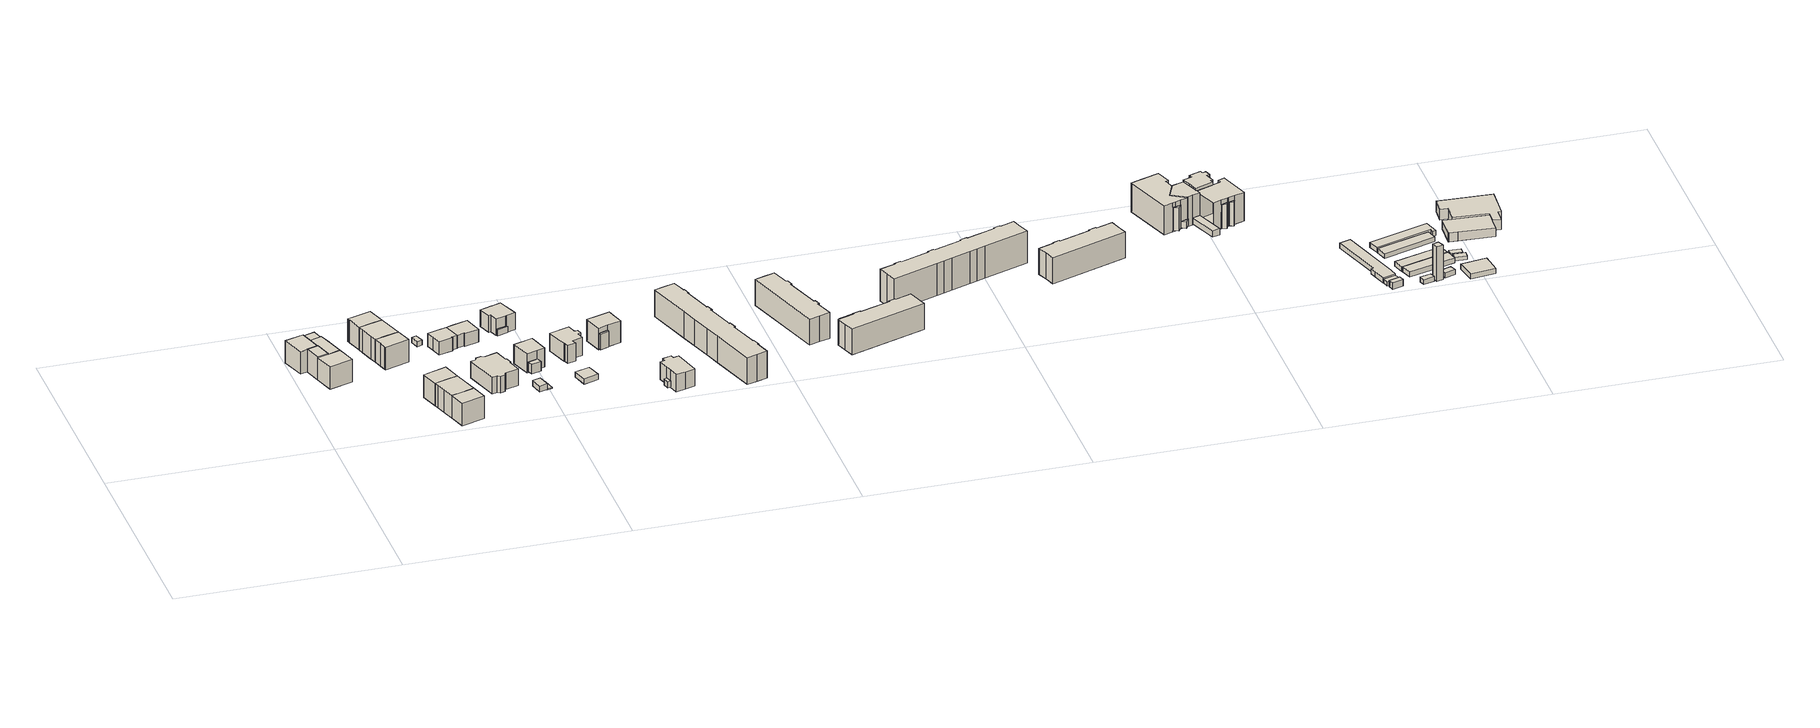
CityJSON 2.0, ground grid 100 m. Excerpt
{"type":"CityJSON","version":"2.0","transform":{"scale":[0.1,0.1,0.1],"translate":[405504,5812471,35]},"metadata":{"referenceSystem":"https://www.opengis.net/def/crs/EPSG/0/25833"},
"CityObjects":{
"building1":{"type":"Building","attributes":{"Gemeindeschluessel":"11000009","function":"31001_1010"},"address":[{"country":"Germany","locality":"Berlin","thoroughfareNumber":"17, 19","thoroughfareName":"Gilgenburger Straße"}],"children":["building1-1","building1-2","building1-3","building1-4","building1-5"]},
"building1-1":{"type":"BuildingPart","attributes":{"BezugspunktDach":"2200","measuredHeight":10.54,"storeysAboveGround":3},"parents":["building1"],"geometry":[{"type":"MultiSurface","lod":"1","boundaries":[[[0,1,2,3,4,5,6,7]],[[8,9,10,11,12,13,14,15]],[[16,17,18,7,6]],[[9,8,6,5]],[[10,9,5,4]],[[11,10,4,3]],[[12,11,3,2]],[[13,12,2,1]],[[19,8,15,18,17,16]],[[14,13,1,0]],[[15,20,21,7]],[[14,22,0,21,20]]]}]},
"building1-2":{"type":"BuildingPart","attributes":{"BezugspunktDach":"2200","measuredHeight":11.83,"storeysAboveGround":3},"parents":["building1"],"geometry":[{"type":"MultiSurface","lod":"1","boundaries":[[[23,24,1,25]],[[26,27,28,29]],[[13,26,30,14]],[[27,26,1,24]],[[28,27,24,23]],[[29,28,23,25]],[[13,14,0,1]],[[14,30,29,25,0]]]}]},
"building1-3":{"type":"BuildingPart","attributes":{"BezugspunktDach":"2200","measuredHeight":11.72,"storeysAboveGround":3},"parents":["building1"],"geometry":[{"type":"MultiSurface","lod":"1","boundaries":[[[31,17,16,32,33,34]],[[35,36,37,38,39,40]],[[35,40,34,33]],[[36,35,33,32]],[[37,36,32,16]],[[38,37,16,8,15,41]],[[41,15,8,16,17]],[[39,42,38,17,31]],[[39,31,34,40,43]]]}]},
"building1-4":{"type":"BuildingPart","attributes":{"BezugspunktDach":"2200","measuredHeight":12.34,"storeysAboveGround":3},"parents":["building1"],"geometry":[{"type":"MultiSurface","lod":"1","boundaries":[[[44,45,46,47]],[[40,48,49,50]],[[40,50,47,46]],[[21,7,17,31,34,40,46,45]],[[20,48,38,15]],[[49,51,52,44]],[[50,49,44,47]],[[20,15,7,21]],[[15,38,39,31,17]],[[39,40,34,31]],[[48,45,52,51]]]}]},
"building1-5":{"type":"BuildingPart","attributes":{"BezugspunktDach":"2200","measuredHeight":12.92,"storeysAboveGround":3},"parents":["building1"],"geometry":[{"type":"MultiSurface","lod":"1","boundaries":[[[53,54,55,56]],[[48,30,29,51]],[[45,52,56,55]],[[0,21,55,54]],[[30,48,20,14]],[[25,0,54,53]],[[51,29,53,56]],[[48,57,51,52,45]],[[14,20,21,0]],[[29,30,14,0,25]]]}]},
"building2":{"type":"Building","attributes":{"Gemeindeschluessel":"11000009","function":"31001_1010"},"address":[{"country":"Germany","locality":"Berlin","thoroughfareNumber":"21, 23","thoroughfareName":"Gilgenburger Straße"}],"children":["building2-1","building2-2","building2-3"]},
"building2-1":{"type":"BuildingPart","attributes":{"BezugspunktDach":"2200","measuredHeight":11.93,"storeysAboveGround":3},"parents":["building2"],"geometry":[{"type":"MultiSurface","lod":"1","boundaries":[[[58,59,60,61,62,63,64,65]],[[66,67,68,69,70,71,72,73]],[[66,73,74,75]],[[67,66,64,63],[76,63,64,75]],[[68,67,63,62]],[[69,68,77,78]],[[70,69,61,78,79,60]],[[71,70,60,59]],[[72,71,59,58]],[[73,72,58,65]],[[75,74,65,64]],[[64,63,76,75]],[[78,77,62,61]],[[60,79,78,61]]]}]},
"building2-2":{"type":"BuildingPart","attributes":{"BezugspunktDach":"2200","measuredHeight":11.78,"storeysAboveGround":3},"parents":["building2"],"geometry":[{"type":"MultiSurface","lod":"1","boundaries":[[[80,81,82,83,62,60]],[[77,84,85,86,87,79]],[[84,77,62,83]],[[85,84,83,82]],[[86,85,82,81]],[[87,86,81,80]],[[79,87,80,60]],[[77,78,61,62]],[[79,60,61,78]]]}]},
"building2-3":{"type":"BuildingPart","attributes":{"BezugspunktDach":"2200","measuredHeight":11.79,"storeysAboveGround":3},"parents":["building2"],"geometry":[{"type":"MultiSurface","lod":"1","boundaries":[[[88,89,65,63,90,91]],[[92,76,74,93,94,95]],[[92,95,91,90]],[[76,92,90,63]],[[93,74,65,89]],[[94,93,89,88]],[[95,94,88,91]],[[74,75,64,65]],[[76,63,64,75]]]}]},
"building3":{"type":"Building","attributes":{"Gemeindeschluessel":"11000009","function":"31001_1010"},"address":[{"country":"Germany","locality":"Berlin","thoroughfareNumber":"22, 24","thoroughfareName":"Gilgenburger Straße"}],"children":["building3-1","building3-2","building3-3"]},
"building3-1":{"type":"BuildingPart","attributes":{"BezugspunktDach":"2200","measuredHeight":11.78,"storeysAboveGround":3},"parents":["building3"],"geometry":[{"type":"Solid","lod":"1","boundaries":[[[[96,97,98,99,100,101,102,103]],[[104,105,106,107,108,109,110,111]],[[104,102,103,102]],[[106,105,101,100]],[[109,108,98,97]],[[110,109,97,96]],[[111,110,96,103]],[[111,103,102,104]],[[104,102,101,105]],[[107,106,100,99]],[[108,107,99,98]]]]}]},
"building3-2":{"type":"BuildingPart","attributes":{"BezugspunktDach":"2200","measuredHeight":11.82,"storeysAboveGround":3},"parents":["building3"],"geometry":[{"type":"Solid","lod":"1","boundaries":[[[[112,113,100,98]],[[106,114,115,108]],[[108,107,99,98,100,99,107,106]],[[114,106,100,113]],[[115,114,113,112]],[[108,115,112,98]],[[106,107,99,100]],[[98,99,107,108]]]]}]},
"building3-3":{"type":"BuildingPart","attributes":{"BezugspunktDach":"2200","measuredHeight":11.83,"storeysAboveGround":3},"parents":["building3"],"geometry":[{"type":"MultiSurface","lod":"1","boundaries":[[[103,102,101,116,117,118]],[[119,120,105,104,111,121]],[[119,121,118,117]],[[120,119,117,116]],[[105,120,116,101]],[[104,105,101,105,104,102]],[[121,111,103,118]],[[111,104,102,103]]]}]},
"building4":{"type":"Building","attributes":{"Gemeindeschluessel":"11000009","BezugspunktDach":"2200","function":"31001_2000","measuredHeight":2.39,"storeysAboveGround":1},"address":[{"country":"Germany","locality":"Berlin","thoroughfareNumber":"25 (1)","thoroughfareName":"Gilgenburger Straße"}],"geometry":[{"type":"Solid","lod":"1","boundaries":[[[[122,123,124,125]],[[126,127,128,129]],[[126,129,125,124]],[[127,126,124,123]],[[128,127,123,122]],[[129,128,122,125]]]]}]},
"building5":{"type":"Building","attributes":{"Gemeindeschluessel":"11000009","BezugspunktDach":"2200","function":"31001_1010","measuredHeight":7.62,"storeysAboveGround":2},"address":[{"country":"Germany","locality":"Berlin","thoroughfareNumber":"25","thoroughfareName":"Gilgenburger Straße"}],"geometry":[{"type":"Solid","lod":"1","boundaries":[[[[130,131,132,133,134,135,136,137,138]],[[139,140,141,142,143,144,145,146,147]],[[139,147,138,137]],[[140,139,137,136]],[[141,140,136,135]],[[142,141,135,134]],[[143,142,134,133]],[[144,143,133,132]],[[145,144,132,131]],[[146,145,131,130]],[[147,146,130,138]]]]}]},
"building6":{"type":"Building","attributes":{"Gemeindeschluessel":"11000009","BezugspunktDach":"2200","function":"31001_1010","measuredHeight":9.82,"storeysAboveGround":2},"address":[{"country":"Germany","locality":"Berlin","thoroughfareNumber":"28","thoroughfareName":"Gilgenburger Straße"}],"geometry":[{"type":"Solid","lod":"1","boundaries":[[[[148,149,150,151,152,153,154,155,156,157,158,159,160,161,162,163,164,165]],[[166,167,168,169,170,171,172,173,174,175,176,177,178,179,180,181,182,183]],[[166,183,165,164]],[[167,166,164,163]],[[168,167,163,162]],[[169,168,162,161]],[[170,169,161,160]],[[171,170,160,159]],[[172,171,159,158]],[[173,172,158,157]],[[174,173,157,156]],[[175,174,156,155]],[[176,175,155,154]],[[177,176,154,153]],[[178,177,153,152]],[[179,178,152,151]],[[180,179,151,150]],[[181,180,150,149]],[[182,181,149,148]],[[183,182,148,165]]]]}]},
"building7":{"type":"Building","attributes":{"Gemeindeschluessel":"11000009","BezugspunktDach":"2200","function":"31001_2000","measuredHeight":2.33,"storeysAboveGround":1},"address":[{"country":"Germany","locality":"Berlin","thoroughfareNumber":"27 (1)","thoroughfareName":"Gilgenburger Straße"}],"geometry":[{"type":"Solid","lod":"1","boundaries":[[[[184,185,186,187]],[[188,189,140,190]],[[188,190,187,186]],[[189,188,186,185]],[[140,189,185,184]],[[190,140,184,187]]]]}]},
"building8":{"type":"Building","attributes":{"Gemeindeschluessel":"11000009","BezugspunktDach":"2200","function":"31001_1010","measuredHeight":7.59,"storeysAboveGround":2},"address":[{"country":"Germany","locality":"Berlin","thoroughfareNumber":"27","thoroughfareName":"Gilgenburger Straße"}],"geometry":[{"type":"Solid","lod":"1","boundaries":[[[[135,134,191,192,193,194,195,196,136]],[[197,198,199,200,201,202,203,204,205]],[[197,205,136,196]],[[198,197,196,195]],[[199,198,195,194]],[[200,199,194,193]],[[201,200,193,192]],[[202,201,192,191]],[[203,202,191,134]],[[204,203,134,135]],[[205,204,135,136]]]]}]},
"building9":{"type":"Building","attributes":{"Gemeindeschluessel":"11000009","BezugspunktDach":"2200","function":"31001_2000","measuredHeight":3.78,"storeysAboveGround":1},"address":[{"country":"Germany","locality":"Berlin","thoroughfareNumber":"30 (1)","thoroughfareName":"Gilgenburger Straße"}],"geometry":[{"type":"Solid","lod":"1","boundaries":[[[[206,207,208,209]],[[210,211,212,213]],[[210,213,209,208]],[[211,210,208,207]],[[212,211,207,206]],[[213,212,206,209]]]]}]},
"building10":{"type":"Building","attributes":{"Gemeindeschluessel":"11000009","BezugspunktDach":"2200","function":"51009_1610","measuredHeight":0.409,"storeysAboveGround":0},"address":[{"country":"Germany","locality":"Berlin"}],"geometry":[{"type":"Solid","lod":"1","boundaries":[[[[214,215,216,217]],[[218,219,220,221]],[[218,221,217,216]],[[219,218,216,215]],[[220,219,215,214]],[[221,220,214,217]]]]}]},
"building11":{"type":"Building","attributes":{"Gemeindeschluessel":"11000009","function":"31001_1010"},"address":[{"country":"Germany","locality":"Berlin","thoroughfareNumber":"30","thoroughfareName":"Gilgenburger Straße"}],"children":["building11-1","building11-2"]},
"building11-1":{"type":"BuildingPart","attributes":{"BezugspunktDach":"2200","measuredHeight":10.5,"storeysAboveGround":2},"parents":["building11"],"geometry":[{"type":"MultiSurface","lod":"1","boundaries":[[[222,223,224,225,226,227]],[[228,229,230,231,232,233]],[[228,233,227,226]],[[229,228,226,225]],[[230,229,225,224]],[[234,235,236,237,231,230,224,223]],[[232,231,223,222],[238,239,234,237]],[[233,232,222,227]],[[237,236,235,234]],[[234,239,238,237]]]}]},
"building11-2":{"type":"BuildingPart","attributes":{"BezugspunktDach":"2200","measuredHeight":4.59,"storeysAboveGround":2},"parents":["building11"],"geometry":[{"type":"MultiSurface","lod":"1","boundaries":[[[240,241,235,239]],[[236,242,243,238]],[[242,236,235,241]],[[243,242,241,240]],[[238,243,240,239]],[[236,237,234,235]],[[238,239,234,237]]]}]},
"building12":{"type":"Building","attributes":{"Gemeindeschluessel":"11000009","function":"31001_1010"},"address":[{"country":"Germany","locality":"Berlin","thoroughfareNumber":"29","thoroughfareName":"Gilgenburger Straße"}],"children":["building12-1","building12-2"]},
"building12-1":{"type":"BuildingPart","attributes":{"BezugspunktDach":"2200","measuredHeight":10.64,"storeysAboveGround":2},"parents":["building12"],"geometry":[{"type":"MultiSurface","lod":"1","boundaries":[[[244,245,246,247,248,249,250,251,252,253]],[[254,255,256,257,258,259,260,261,262,263]],[[254,263,253,252]],[[255,254,252,251]],[[256,255,251,250]],[[257,256,250,249]],[[258,257,249,248]],[[264,265,266,267,259,258,248,247]],[[268,269,264,267,270,260,259,247,246]],[[261,260,246,245]],[[262,261,245,244]],[[263,262,244,253]],[[267,266,265,264]],[[270,267,264,269,268]]]}]},
"building12-2":{"type":"BuildingPart","attributes":{"BezugspunktDach":"2200","measuredHeight":3,"storeysAboveGround":2},"parents":["building12"],"geometry":[{"type":"MultiSurface","lod":"1","boundaries":[[[271,272,265,269]],[[266,273,274,270]],[[273,266,265,272]],[[274,273,272,271]],[[270,274,271,269]],[[266,267,264,265]],[[270,269,264,267]]]}]},
"building13":{"type":"Building","attributes":{"Gemeindeschluessel":"11000009","BezugspunktDach":"2200","function":"31001_2000","measuredHeight":2.61,"storeysAboveGround":1},"address":[{"country":"Germany","locality":"Berlin","thoroughfareNumber":"32 (1)","thoroughfareName":"Gilgenburger Straße"}],"geometry":[{"type":"Solid","lod":"1","boundaries":[[[[275,276,277,278]],[[279,280,281,282]],[[279,282,278,277]],[[280,279,277,276]],[[281,280,276,275]],[[282,281,275,278]]]]}]},
"building14":{"type":"Building","attributes":{"Gemeindeschluessel":"11000009","BezugspunktDach":"2200","function":"31001_1010","measuredHeight":12.24,"storeysAboveGround":2},"address":[{"country":"Germany","locality":"Berlin","thoroughfareNumber":"32","thoroughfareName":"Gilgenburger Straße"}],"geometry":[{"type":"Solid","lod":"1","boundaries":[[[[283,284,285,286,287,288,289,290,291,292,293,294]],[[295,296,297,298,299,300,301,302,303,304,305,306]],[[295,306,294,293]],[[296,295,293,292]],[[297,296,292,291]],[[298,297,291,290]],[[299,298,290,289]],[[300,299,289,288]],[[301,300,288,287]],[[302,301,287,286]],[[303,302,286,285]],[[304,303,285,284]],[[305,304,284,283]],[[306,305,283,294]]]]}]},
"building15":{"type":"Building","attributes":{"Gemeindeschluessel":"11000009","function":"31001_1010"},"address":[{"country":"Germany","locality":"Berlin","thoroughfareNumber":"34","thoroughfareName":"Gilgenburger Straße"}],"children":["building15-1","building15-2"]},
"building15-1":{"type":"BuildingPart","attributes":{"BezugspunktDach":"2200","measuredHeight":12.85,"storeysAboveGround":2},"parents":["building15"],"geometry":[{"type":"Solid","lod":"1","boundaries":[[[[307,308,309,310,311]],[[312,313,314,315,316]],[[312,316,311,310]],[[313,312,310,309]],[[314,313,309,308]],[[315,314,308,307],[317,318,319,320]],[[316,315,307,311]],[[319,318,317,320]]]]}]},
"building15-2":{"type":"BuildingPart","attributes":{"BezugspunktDach":"2200","measuredHeight":7.26,"storeysAboveGround":2},"parents":["building15"],"geometry":[{"type":"Solid","lod":"1","boundaries":[[[[321,322,320,319]],[[317,323,324,318]],[[323,317,320,322]],[[324,323,322,321]],[[318,324,321,319]],[[318,319,320,317]]]]}]},
"building16":{"type":"Building","attributes":{"Gemeindeschluessel":"11000009","BezugspunktDach":"2200","function":"31001_2000","measuredHeight":3,"storeysAboveGround":1},"address":[{"country":"Germany","locality":"Berlin","thoroughfareNumber":"381 (1)","thoroughfareName":"Fürstenwalder Damm"}],"geometry":[{"type":"Solid","lod":"1","boundaries":[[[[325,326,327,328]],[[329,330,331,332]],[[329,332,328,327]],[[330,329,327,326]],[[331,330,326,325]],[[332,331,325,328]]]]}]},
"building17":{"type":"Building","attributes":{"Gemeindeschluessel":"11000009","BezugspunktDach":"2200","function":"31001_1010","measuredHeight":9.29,"storeysAboveGround":2},"address":[{"country":"Germany","locality":"Berlin","thoroughfareNumber":"381","thoroughfareName":"Fürstenwalder Damm"}],"geometry":[{"type":"Solid","lod":"1","boundaries":[[[[333,334,335,336,337,338,339,340,341,342,343]],[[344,345,346,347,348,349,350,351,352,353,354]],[[344,354,343,342]],[[345,344,342,341]],[[346,345,341,340]],[[347,346,340,339]],[[348,347,339,338]],[[349,348,338,337]],[[350,349,337,336]],[[351,350,336,335]],[[352,351,335,334]],[[353,352,334,333]],[[354,353,333,343]]]]}]},
"building18":{"type":"Building","attributes":{"Gemeindeschluessel":"11000009","BezugspunktDach":"2200","function":"31001_1010","measuredHeight":14.96,"storeysAboveGround":3},"address":[{"country":"Germany","locality":"Berlin","thoroughfareNumber":"1, 3, 5, 7","thoroughfareName":"Mühlweg"}],"geometry":[{"type":"Solid","lod":"1","boundaries":[[[[355,356,357,358,359,360,361,362,363,364,365,366,367,368,369,370,371,372,373,374,375,376,377,378,379,380]],[[381,382,383,384,385,386,387,388,389,390,391,392,393,394,395,396,397,398,399,400,401,402,403,404,405,406]],[[381,406,380,379]],[[382,381,379,378]],[[383,382,378,377]],[[384,383,377,376]],[[385,384,376,375]],[[386,385,375,374]],[[387,386,374,373]],[[388,387,373,372]],[[389,388,372,371]],[[390,389,371,370]],[[391,390,370,369]],[[392,391,369,368]],[[393,392,368,367]],[[394,393,367,366]],[[395,394,366,365]],[[396,395,365,364]],[[397,396,364,363]],[[398,397,363,362]],[[399,398,362,361]],[[400,399,361,360]],[[401,400,360,359]],[[402,401,359,358]],[[403,402,358,357]],[[404,403,357,356]],[[405,404,356,355]],[[406,405,355,380]]]]}]},
"building19":{"type":"Building","attributes":{"Gemeindeschluessel":"11000009","BezugspunktDach":"2200","function":"31001_1010","measuredHeight":14.46,"storeysAboveGround":3},"address":[{"country":"Germany","locality":"Berlin","thoroughfareNumber":"4, 6","thoroughfareName":"Mühlweg"}],"geometry":[{"type":"Solid","lod":"1","boundaries":[[[[407,408,409,410,411,412,413,414,415,416,417,418,419,420]],[[421,422,423,424,425,426,427,428,429,430,431,432,433,434]],[[421,434,420,419]],[[422,421,419,418]],[[423,422,418,417]],[[424,423,417,416]],[[425,424,416,415]],[[426,425,415,414]],[[427,426,414,413]],[[428,427,413,412]],[[429,428,412,411]],[[430,429,411,410]],[[431,430,410,409]],[[432,431,409,408]],[[433,432,408,407]],[[434,433,407,420]]]]}]},
"building20":{"type":"Building","attributes":{"Gemeindeschluessel":"11000009","BezugspunktDach":"2200","function":"31001_2520","measuredHeight":2.77,"storeysAboveGround":1},"address":[{"country":"Germany","locality":"Berlin","thoroughfareNumber":"4 (1)","thoroughfareName":"Mühlweg"}],"geometry":[{"type":"Solid","lod":"1","boundaries":[[[[435,436,437,438]],[[439,440,441,442]],[[439,442,438,437]],[[440,439,437,436]],[[441,440,436,435]],[[442,441,435,438]]]]}]},
"building21":{"type":"Building","attributes":{"Gemeindeschluessel":"11000009","BezugspunktDach":"2200","function":"31001_1010","measuredHeight":14.44,"storeysAboveGround":3},"address":[{"country":"Germany","locality":"Berlin","thoroughfareNumber":"389, 391","thoroughfareName":"Fürstenwalder Damm"}],"geometry":[{"type":"Solid","lod":"1","boundaries":[[[[443,444,445,446,447,448,449,450,451,452,453,454,455,456]],[[457,458,459,460,461,462,463,464,465,466,467,468,469,470]],[[457,470,456,455]],[[458,457,455,454]],[[459,458,454,453]],[[460,459,453,452]],[[461,460,452,451]],[[462,461,451,450]],[[463,462,450,449]],[[464,463,449,448]],[[465,464,448,447]],[[466,465,447,446]],[[467,466,446,445]],[[468,467,445,444]],[[469,468,444,443]],[[470,469,443,456]]]]}]},
"building22":{"type":"Building","attributes":{"Gemeindeschluessel":"11000009","BezugspunktDach":"2200","function":"31001_1010","measuredHeight":17.38,"storeysAboveGround":4},"address":[{"country":"Germany","locality":"Berlin","thoroughfareNumber":"393, 395, 397, 399","thoroughfareName":"Fürstenwalder Damm"}],"geometry":[{"type":"Solid","lod":"1","boundaries":[[[[471,472,473,474,475,476,477,478,479,480,481,482,483,484,485,486,487,488,489,490,491,492,493,494,495,496,497,498]],[[499,500,501,502,503,504,505,506,507,508,509,510,511,512,513,514,515,516,517,518,519,520,521,522,523,524,525,526]],[[499,526,498,497]],[[500,499,497,496]],[[501,500,496,495]],[[502,501,495,494]],[[503,502,494,493]],[[504,503,493,492]],[[505,504,492,491]],[[506,505,491,490]],[[507,506,490,489]],[[508,507,489,488]],[[509,508,488,487]],[[510,509,487,486]],[[511,510,486,485]],[[512,511,485,484]],[[513,512,484,483]],[[514,513,483,482]],[[515,514,482,481]],[[516,515,481,480]],[[517,516,480,479]],[[518,517,479,478]],[[519,518,478,477]],[[520,519,477,476]],[[521,520,476,475]],[[522,521,475,474]],[[523,522,474,473]],[[524,523,473,472]],[[525,524,472,471]],[[526,525,471,498]]]]}]},
"building23":{"type":"Building","attributes":{"Gemeindeschluessel":"11000009","BezugspunktDach":"2200","function":"31001_1010","measuredHeight":14.22,"storeysAboveGround":3},"address":[{"country":"Germany","locality":"Berlin","thoroughfareNumber":"401, 403","thoroughfareName":"Fürstenwalder Damm"}],"geometry":[{"type":"Solid","lod":"1","boundaries":[[[[527,528,529,530,531,532,533,534,535,536,537,538,539,540]],[[541,542,543,544,545,546,547,548,549,550,551,552,553,554]],[[541,554,540,539]],[[542,541,539,538]],[[543,542,538,537]],[[544,543,537,536]],[[545,544,536,535]],[[546,545,535,534]],[[547,546,534,533]],[[548,547,533,532]],[[549,548,532,531]],[[550,549,531,530]],[[551,550,530,529]],[[552,551,529,528]],[[553,552,528,527]],[[554,553,527,540]]]]}]},
"building24":{"type":"Building","attributes":{"Gemeindeschluessel":"11000009","function":"31001_1010"},"address":[{"country":"Germany","locality":"Berlin","thoroughfareNumber":"407","thoroughfareName":"Fürstenwalder Damm"},{"country":"Germany","locality":"Berlin","thoroughfareNumber":"13","thoroughfareName":"Löbauer Weg"}],"children":["building24-1","building24-2","building24-3","building24-4","building24-5","building24-6","building24-7","building24-8","building24-9"]},
"building24-1":{"type":"BuildingPart","attributes":{"BezugspunktDach":"2200","measuredHeight":17.91,"storeysAboveGround":3},"parents":["building24"],"geometry":[{"type":"MultiSurface","lod":"1","boundaries":[[[555,556,557,558,559,560,561,562,563,564,565]],[[566,567,568,569,570,571,572,573,574,575,576]],[[566,576,565,564]],[[567,566,564,563]],[[568,567,563,562]],[[569,568,562,561]],[[570,569,561,560]],[[571,570,560,559]],[[577,578,559,558]],[[572,571,579,580]],[[581,582,580,583,573,572,558,557]],[[574,573,557,556],[584,585,581,583]],[[575,574,556,555]],[[576,575,555,565]],[[580,579,578,577]],[[583,580,582,581]],[[581,585,584,583]]]}]},
"building24-2":{"type":"BuildingPart","attributes":{"BezugspunktDach":"2200","measuredHeight":11.04,"storeysAboveGround":3},"parents":["building24"],"geometry":[{"type":"MultiSurface","lod":"1","boundaries":[[[586,582,585]],[[580,587,584]],[[587,580,582,586]],[[584,587,586,585]],[[583,581,582,580]],[[584,585,581,583]]]}]},
"building24-3":{"type":"BuildingPart","attributes":{"BezugspunktDach":"2200","measuredHeight":3,"storeysAboveGround":3},"parents":["building24"],"geometry":[{"type":"MultiSurface","lod":"1","boundaries":[[[588,589,590,591,592]],[[593,594,595,596,597]],[[595,594,590,589]],[[596,595,589,588]],[[597,596,588,592]],[[597,598,592,591,593]],[[594,593,591,590]]]}]},
"building24-4":{"type":"BuildingPart","attributes":{"BezugspunktDach":"2200","measuredHeight":3,"storeysAboveGround":3},"parents":["building24"],"geometry":[{"type":"MultiSurface","lod":"1","boundaries":[[[599,600,577]],[[601,602,580]],[[602,601,600,599]],[[580,602,599,577]],[[580,577,578,579]],[[603,601,579,578,600]]]}]},
"building24-5":{"type":"BuildingPart","attributes":{"BezugspunktDach":"2200","measuredHeight":18.53,"storeysAboveGround":3},"parents":["building24"],"geometry":[{"type":"MultiSurface","lod":"1","boundaries":[[[604,605,606,607,608,609,610,611,612,613,614,615,616,617]],[[618,619,620,621,622,623,624,625,626,627,628,629,630,631]],[[618,631,617,616]],[[619,618,616,615]],[[620,619,615,614]],[[621,620,614,613]],[[622,621,613,612]],[[623,622,612,611]],[[624,623,611,610]],[[625,624,610,609]],[[626,625,609,608]],[[627,626,608,607]],[[628,627,607,606]],[[632,633,634,606,605]],[[635,636,637,605,604]],[[631,638,635,630,604,617]],[[629,628,634,633,632]],[[630,639,636,635]],[[639,629,637,636]],[[630,635,638,631,640]]]}]},
"building24-6":{"type":"BuildingPart","attributes":{"BezugspunktDach":"2200","measuredHeight":16.59,"storeysAboveGround":3},"parents":["building24"],"geometry":[{"type":"MultiSurface","lod":"1","boundaries":[[[641,642,643,644,645,646,647,648,649,650,651,634,633]],[[628,652,653,654,655,656,657,658,659,660,661,662,629]],[[652,628,634,651]],[[653,652,651,650]],[[654,653,650,649]],[[655,654,649,648]],[[656,655,648,647]],[[657,656,647,646]],[[663,664,646,645]],[[658,657,665,666]],[[659,658,645,644]],[[667,668,644,643]],[[660,659,668,669,670,671]],[[661,660,643,642]],[[628,629,633,634]],[[666,665,664,663]],[[671,670,669,668,667]],[[593,594,590,591]]]}]},
"building24-7":{"type":"BuildingPart","attributes":{"BezugspunktDach":"2200","measuredHeight":17.01,"storeysAboveGround":3},"parents":["building24"],"geometry":[{"type":"MultiSurface","lod":"1","boundaries":[[[672,673,674,675,636,638,676,677]],[[570,631,639,662,678,679,571,680]],[[570,680,677,676]],[[631,570,676,638]],[[662,641,633,629,637,675]],[[592,591,675,674]],[[678,662,593,597]],[[679,678,674,673]],[[571,679,601,579,578,600,673,672]],[[680,571,672,677]],[[639,630,635,636]],[[631,638,635,630]],[[639,636,637,629,681]],[[629,633,641,662,682]],[[597,593,591,592]],[[600,578,579,601]]]}]},
"building24-8":{"type":"BuildingPart","attributes":{"BezugspunktDach":"2200","measuredHeight":11.53,"storeysAboveGround":3},"parents":["building24"],"geometry":[{"type":"Solid","lod":"1","boundaries":[[[[683,668,667]],[[669,684,670]],[[684,669,668,683]],[[670,684,683,667]],[[670,667,668,669]]]]}]},
"building24-9":{"type":"BuildingPart","attributes":{"BezugspunktDach":"2200","measuredHeight":11.37,"storeysAboveGround":3},"parents":["building24"],"geometry":[{"type":"MultiSurface","lod":"1","boundaries":[[[685,664,663]],[[665,686,666]],[[686,665,664,685]],[[666,686,685,663]],[[687,665,666,663,664]]]}]},
"building25":{"type":"Building","attributes":{"Gemeindeschluessel":"11000009","BezugspunktDach":"2200","function":"31001_2000","measuredHeight":3,"storeysAboveGround":1},"address":[{"country":"Germany","locality":"Berlin","thoroughfareNumber":"412 (10)","thoroughfareName":"Fürstenwalder Damm"}],"geometry":[{"type":"Solid","lod":"1","boundaries":[[[[688,689,690,691]],[[692,693,694,695]],[[692,695,691,690]],[[693,692,690,689]],[[694,693,689,688]],[[695,694,688,691]]]]}]},
"building26":{"type":"Building","attributes":{"Gemeindeschluessel":"11000009","BezugspunktDach":"2200","function":"31001_2000","measuredHeight":1.96,"storeysAboveGround":1},"address":[{"country":"Germany","locality":"Berlin","thoroughfareNumber":"412 (9)","thoroughfareName":"Fürstenwalder Damm"}],"geometry":[{"type":"Solid","lod":"1","boundaries":[[[[696,697,698,699]],[[700,701,702,703]],[[700,703,699,698]],[[701,700,698,697]],[[702,701,697,696]],[[703,702,696,699]]]]}]},
"building27":{"type":"Building","attributes":{"Gemeindeschluessel":"11000009","BezugspunktDach":"2200","function":"31001_2000","measuredHeight":2.41,"storeysAboveGround":1},"address":[{"country":"Germany","locality":"Berlin","thoroughfareNumber":"412 (8)","thoroughfareName":"Fürstenwalder Damm"}],"geometry":[{"type":"Solid","lod":"1","boundaries":[[[[704,705,706,707,708,709,710,711,712]],[[713,714,715,716,717,718,719,720,721]],[[713,721,712,711]],[[714,713,711,710]],[[715,714,710,709]],[[716,715,709,708]],[[717,716,708,707]],[[718,717,707,706]],[[719,718,706,705]],[[720,719,705,704]],[[721,720,704,712]]]]}]},
"building28":{"type":"Building","attributes":{"Gemeindeschluessel":"11000009","BezugspunktDach":"2200","function":"31001_2000","measuredHeight":2.97,"storeysAboveGround":1},"address":[{"country":"Germany","locality":"Berlin","thoroughfareNumber":"412 (14)","thoroughfareName":"Fürstenwalder Damm"}],"geometry":[{"type":"Solid","lod":"1","boundaries":[[[[722,723,724,725]],[[726,727,728,729]],[[726,729,725,724]],[[727,726,724,723]],[[728,727,723,722]],[[729,728,722,725]]]]}]},
"building29":{"type":"Building","attributes":{"Gemeindeschluessel":"11000009","BezugspunktDach":"2200","function":"31001_2000","measuredHeight":16.6,"storeysAboveGround":1},"address":[{"country":"Germany","locality":"Berlin","thoroughfareNumber":"412 (15)","thoroughfareName":"Fürstenwalder Damm"}],"geometry":[{"type":"Solid","lod":"1","boundaries":[[[[730,731,732,733]],[[734,735,736,737]],[[734,737,733,732]],[[735,734,732,731]],[[736,735,731,730]],[[737,736,730,733]]]]}]},
"building30":{"type":"Building","attributes":{"Gemeindeschluessel":"11000009","BezugspunktDach":"2200","function":"31001_2000","measuredHeight":2.42,"storeysAboveGround":1},"address":[{"country":"Germany","locality":"Berlin","thoroughfareNumber":"412 (3)","thoroughfareName":"Fürstenwalder Damm"}],"geometry":[{"type":"Solid","lod":"1","boundaries":[[[[738,739,740,741]],[[742,743,744,745]],[[742,745,741,740]],[[743,742,740,739]],[[744,743,739,738]],[[745,744,738,741]]]]}]},
"building31":{"type":"Building","attributes":{"Gemeindeschluessel":"11000009","BezugspunktDach":"2200","function":"31001_2000","measuredHeight":2.14,"storeysAboveGround":1},"address":[{"country":"Germany","locality":"Berlin","thoroughfareNumber":"412 (2)","thoroughfareName":"Fürstenwalder Damm"}],"geometry":[{"type":"Solid","lod":"1","boundaries":[[[[746,747,748,749]],[[750,751,752,753]],[[750,753,749,748]],[[751,750,748,747]],[[752,751,747,746]],[[753,752,746,749]]]]}]},
"building32":{"type":"Building","attributes":{"Gemeindeschluessel":"11000009","BezugspunktDach":"2200","function":"31001_2000","measuredHeight":2.19,"storeysAboveGround":1},"address":[{"country":"Germany","locality":"Berlin","thoroughfareNumber":"412 (1)","thoroughfareName":"Fürstenwalder Damm"}],"geometry":[{"type":"Solid","lod":"1","boundaries":[[[[754,755,756,757]],[[758,759,760,761]],[[758,761,757,756]],[[759,758,756,755]],[[760,759,755,754]],[[761,760,754,757]]]]}]},
"building33":{"type":"Building","attributes":{"Gemeindeschluessel":"11000009","BezugspunktDach":"2200","function":"31001_2000","measuredHeight":2.41,"storeysAboveGround":1},"address":[{"country":"Germany","locality":"Berlin","thoroughfareNumber":"412","thoroughfareName":"Fürstenwalder Damm"}],"geometry":[{"type":"Solid","lod":"1","boundaries":[[[[762,763,764,765,766,767]],[[768,769,770,771,772,773]],[[768,773,767,766]],[[769,768,766,765]],[[770,769,765,764]],[[771,770,764,763]],[[772,771,763,762]],[[773,772,762,767]]]]}]},
"building34":{"type":"Building","attributes":{"Gemeindeschluessel":"11000009","BezugspunktDach":"2200","function":"31001_2000","measuredHeight":2.41,"storeysAboveGround":1},"address":[{"country":"Germany","locality":"Berlin","thoroughfareNumber":"412 (16)","thoroughfareName":"Fürstenwalder Damm"}],"geometry":[{"type":"Solid","lod":"1","boundaries":[[[[774,775,776,777]],[[778,779,780,781]],[[778,781,777,776]],[[779,778,776,775]],[[780,779,775,774]],[[781,780,774,777]]]]}]},
"building35":{"type":"Building","attributes":{"Gemeindeschluessel":"11000009","BezugspunktDach":"2200","function":"31001_2000","measuredHeight":1.69,"storeysAboveGround":1},"address":[{"country":"Germany","locality":"Berlin","thoroughfareNumber":"412 (7)","thoroughfareName":"Fürstenwalder Damm"}],"geometry":[{"type":"Solid","lod":"1","boundaries":[[[[782,783,784,785]],[[786,787,788,789]],[[786,789,785,784]],[[787,786,784,783]],[[788,787,783,782]],[[789,788,782,785]]]]}]},
"building36":{"type":"Building","attributes":{"Gemeindeschluessel":"11000009","BezugspunktDach":"2200","function":"31001_2000","measuredHeight":1.93,"storeysAboveGround":1},"address":[{"country":"Germany","locality":"Berlin","thoroughfareNumber":"412 (6)","thoroughfareName":"Fürstenwalder Damm"}],"geometry":[{"type":"Solid","lod":"1","boundaries":[[[[790,791,792,793]],[[794,795,796,797]],[[794,797,793,792]],[[795,794,792,791]],[[796,795,791,790]],[[797,796,790,793]]]]}]},
"building37":{"type":"Building","attributes":{"Gemeindeschluessel":"11000009","BezugspunktDach":"2200","function":"31001_2000","measuredHeight":2.35,"storeysAboveGround":1},"address":[{"country":"Germany","locality":"Berlin","thoroughfareNumber":"412 (19)","thoroughfareName":"Fürstenwalder Damm"}],"geometry":[{"type":"Solid","lod":"1","boundaries":[[[[798,799,800,801]],[[802,803,804,805]],[[802,805,801,800]],[[803,802,800,799]],[[804,803,799,798]],[[805,804,798,801]]]]}]},
"building38":{"type":"Building","attributes":{"Gemeindeschluessel":"11000009","BezugspunktDach":"2200","function":"31001_2130","measuredHeight":4.21,"storeysAboveGround":1},"address":[{"country":"Germany","locality":"Berlin","thoroughfareNumber":"418","thoroughfareName":"Fürstenwalder Damm"}],"geometry":[{"type":"Solid","lod":"1","boundaries":[[[[806,807,808,809,810,811,812,813,814]],[[815,816,817,818,819,820,821,822,823]],[[815,823,814,813]],[[816,815,813,812]],[[817,816,812,811]],[[818,817,811,810]],[[819,818,810,809]],[[820,819,809,808]],[[821,820,808,807]],[[822,821,807,806]],[[823,822,806,814]]]]}]},
"building39":{"type":"Building","attributes":{"Gemeindeschluessel":"11000009","BezugspunktDach":"2200","function":"51009_1610","measuredHeight":5.01,"storeysAboveGround":0},"address":[{"country":"Germany","locality":"Berlin"}],"geometry":[{"type":"Solid","lod":"1","boundaries":[[[[824,825,826,827,828,829,830,831,832,833]],[[834,835,836,837,838,819,818,817,839,840]],[[834,840,833,832]],[[835,834,832,831]],[[836,835,831,830]],[[837,836,830,829]],[[838,837,829,828]],[[819,838,828,827]],[[818,819,827,826]],[[817,818,826,825]],[[839,817,825,824]],[[840,839,824,833]]]]}]}
},
"vertices":[
[142,577,122],[199,595,122],[194,610,122],[185,639,122],[170,686,122],[160,716,122],[157,726,122],[104,709,122],[157,726,16],[160,716,16],[170,686,16],[185,639,16],[194,610,16],[199,595,16],[142,577,16],[104,709,16],[157,726,117],[104,709,117],[104,709,76],[157,726,41],[120,653,16],[120,653,122],[142,577,85],
[120,472,122],[227,506,122],[92,561,122],[199,595,15],[227,506,15],[120,472,15],[92,561,15],[142,577,15],
[96,735,117],[149,751,117],[141,777,117],[88,760,117],[141,777,15],[149,751,15],[157,726,15],[104,709,15],[96,735,15],[88,760,15],[104,709,37],[98,728,15],[89,759,15],
[38,627,123],[120,653,123],[88,760,123],[3,734,123],[120,653,15],[38,627,15],[3,734,15],[69,637,15],[69,637,123],
[92,561,125],[142,577,125],[120,653,125],[69,637,125],[97,646,15],
[337,726,124],[356,663,124],[364,637,124],[419,653,124],[474,669,124],[437,782,124],[383,767,124],[329,751,124],[383,767,14],[437,782,14],[474,669,14],[419,653,14],[364,637,14],[356,663,14],[337,726,14],[329,751,14],[329,751,15],[383,767,15],[437,782,15],[474,669,15],[419,653,15],[364,637,15],
[377,595,124],[386,566,124],[388,560,124],[498,596,124],[498,596,15],[388,560,15],[386,566,15],[377,595,15],
[307,821,124],[308,819,124],[410,865,124],[304,833,124],[410,865,15],[308,819,15],[307,821,15],[304,833,15],
[508,194,124],[521,151,124],[538,100,124],[590,116,124],[643,132,124],[607,248,124],[554,232,124],[501,216,124],[554,232,15],[607,248,15],[643,132,15],[590,116,15],[538,100,15],[521,151,15],[508,194,15],[501,216,15],
[562,24,124],[667,56,124],[667,56,15],[562,24,15],
[581,332,124],[528,315,124],[475,297,124],[528,315,15],[581,332,15],[475,297,15],
[568,710,38],[592,717,38],[579,758,38],[556,749,38],[579,758,14],[592,717,14],[568,710,14],[556,749,14],
[624,664,76],[637,620,76],[701,638,76],[699,644,76],[725,652,76],[713,690,76],[701,727,76],[661,716,76],[612,702,76],[661,716,13],[701,727,13],[713,690,13],[725,652,13],[699,644,13],[701,638,13],[637,620,13],[624,664,13],[612,702,13],
[756,241,95],[779,248,95],[794,241,95],[814,248,95],[819,259,95],[820,261,95],[881,280,95],[862,343,95],[867,344,95],[858,373,95],[853,371,95],[833,435,95],[772,416,95],[770,417,95],[761,423,95],[737,416,95],[732,403,95],[709,396,95],[732,403,16],[737,416,16],[761,423,16],[770,417,16],[772,416,16],[833,435,16],[853,371,16],[858,373,16],[867,344,16],[862,343,16],[881,280,16],[820,261,16],[819,259,16],[814,248,16],[794,241,16],[779,248,16],[756,241,16],[709,396,16],
[701,727,37],[731,737,37],[720,767,37],[691,757,37],[720,767,13],[731,737,13],[691,757,13],
[758,662,76],[760,656,76],[825,674,76],[811,720,76],[800,758,76],[731,737,76],[731,737,14],[800,758,14],[811,720,14],[825,674,14],[760,656,14],[758,662,14],[725,652,14],[713,690,14],[701,727,14],
[950,201,44],[987,212,44],[972,266,44],[937,256,44],[972,266,16],[987,212,16],[950,201,16],[937,256,16],
[987,212,19],[1010,218,19],[996,274,19],[972,266,19],[996,274,15],[1010,218,15],[987,212,15],[972,266,15],
[945,368,107],[993,384,107],[994,384,107],[1029,395,107],[1002,488,107],[915,459,107],[1002,488,16],[1029,395,16],[994,384,16],[993,384,16],[945,368,16],[915,459,16],[993,384,67],[994,384,67],[994,384,21],[993,384,21],[951,370,21],[951,370,67],
[959,344,67],[1003,358,67],[1003,358,21],[959,344,21],
[891,746,91],[900,749,91],[913,711,91],[958,724,91],[962,725,91],[1003,738,91],[967,833,91],[924,819,91],[923,819,91],[871,802,91],[923,819,10],[924,819,10],[967,833,10],[1003,738,10],[962,725,10],[958,724,10],[913,711,10],[900,749,10],[891,746,10],[871,802,10],[958,724,42],[962,725,42],[962,725,12],[958,724,12],[913,711,36],[913,711,42],[913,711,12],
[916,703,42],[965,718,42],[965,718,12],[916,703,12],
[1148,212,41],[1214,233,41],[1194,299,41],[1128,279,41],[1194,299,15],[1214,233,15],[1148,212,15],[1128,279,15],
[1121,417,101],[1124,418,101],[1130,397,101],[1168,408,101],[1160,430,101],[1208,445,101],[1198,479,101],[1213,484,101],[1206,508,101],[1191,504,101],[1179,545,101],[1088,517,101],[1179,545,15],[1191,504,15],[1206,508,15],[1213,484,15],[1198,479,15],[1208,445,15],[1160,430,15],[1168,408,15],[1130,397,15],[1124,418,15],[1121,417,15],[1088,517,15],
[1290,482,111],[1333,496,111],[1395,516,111],[1370,599,111],[1264,567,111],[1370,599,7],[1395,516,7],[1333,496,7],[1290,482,7],[1264,567,7],[1333,496,14],[1290,482,14],[1290,482,87],[1333,496,87],
[1294,469,87],[1335,483,87],[1335,483,14],[1294,469,14],
[1473,84,44],[1486,88,44],[1478,117,44],[1465,113,44],[1478,117,14],[1486,88,14],[1473,84,14],[1465,113,14],
[1478,117,96],[1486,88,96],[1498,46,96],[1542,58,96],[1586,71,96],[1553,193,96],[1527,185,96],[1522,202,96],[1481,190,96],[1486,173,96],[1464,166,96],[1486,173,12],[1481,190,12],[1522,202,12],[1527,185,12],[1553,193,12],[1586,71,12],[1542,58,12],[1498,46,12],[1486,88,12],[1478,117,12],[1464,166,12],
[1658,468,139],[1682,394,139],[1710,308,139],[1734,233,139],[1801,25,139],[1848,40,139],[1895,55,139],[1874,121,139],[1879,123,139],[1868,156,139],[1863,155,139],[1820,287,139],[1825,288,139],[1814,321,139],[1810,320,139],[1768,449,139],[1773,450,139],[1763,479,139],[1758,478,139],[1715,611,139],[1720,612,139],[1710,642,139],[1706,641,139],[1685,705,139],[1638,690,139],[1591,675,139],[1638,690,10],[1685,705,10],[1706,641,10],[1710,642,10],[1720,612,10],[1715,611,10],[1758,478,10],[1763,479,10],[1773,450,10],[1768,449,10],[1810,320,10],[1814,321,10],[1825,288,10],[1820,287,10],[1863,155,10],[1868,156,10],[1879,123,10],[1874,121,10],[1895,55,10],[1848,40,10],[1801,25,10],[1734,233,10],[1710,308,10],[1682,394,10],[1658,468,10],[1591,675,10],
[2141,260,137],[2190,276,137],[2238,291,137],[2210,373,137],[2217,375,137],[2207,403,137],[2201,401,137],[2147,562,137],[2153,564,137],[2144,593,137],[2138,591,137],[2110,673,137],[2064,658,137],[2017,643,137],[2064,658,13],[2110,673,13],[2138,591,13],[2144,593,13],[2153,564,13],[2147,562,13],[2201,401,13],[2207,403,13],[2217,375,13],[2210,373,13],[2238,291,13],[2190,276,13],[2141,260,13],[2017,643,13],
[2321,349,43],[2389,371,43],[2377,412,43],[2308,390,43],[2377,412,15],[2389,371,15],[2321,349,15],[2308,390,15],
[2271,176,139],[2287,130,139],[2635,248,139],[2620,294,139],[2604,341,139],[2531,316,139],[2529,321,139],[2501,312,139],[2503,306,139],[2362,259,139],[2361,264,139],[2327,253,139],[2329,248,139],[2255,223,139],[2329,248,15],[2327,253,15],[2361,264,15],[2362,259,15],[2503,306,15],[2501,312,15],[2529,321,15],[2531,316,15],[2604,341,15],[2620,294,15],[2635,248,15],[2287,130,15],[2271,176,15],[2255,223,15],
[2543,477,169],[2559,430,169],[2767,503,169],[2802,515,169],[2840,528,169],[2927,559,169],[2962,571,169],[3000,585,169],[3203,655,169],[3187,701,169],[3171,747,169],[3107,724,169],[3105,729,169],[3077,720,169],[3079,715,169],[2947,669,169],[2945,674,169],[2915,664,169],[2917,659,169],[2787,614,169],[2785,619,169],[2757,609,169],[2759,604,169],[2626,558,169],[2624,563,169],[2595,553,169],[2597,548,169],[2526,524,169],[2597,548,15],[2595,553,15],[2624,563,15],[2626,558,15],[2759,604,15],[2757,609,15],[2785,619,15],[2787,614,15],[2917,659,15],[2915,664,15],[2945,674,15],[2947,669,15],[3079,715,15],[3077,720,15],[3105,729,15],[3107,724,15],[3171,747,15],[3187,701,15],[3203,655,15],[3000,585,15],[2962,571,15],[2927,559,15],[2840,528,15],[2802,515,15],[2767,503,15],[2559,430,15],[2543,477,15],[2526,524,15],
[3241,507,138],[3257,460,138],[3607,582,138],[3592,627,138],[3577,673,138],[3502,648,138],[3500,653,138],[3466,642,138],[3468,636,138],[3327,588,138],[3325,594,138],[3295,583,138],[3296,578,138],[3224,553,138],[3296,578,14],[3295,583,14],[3325,594,14],[3327,588,14],[3468,636,14],[3466,642,14],[3500,653,14],[3502,648,14],[3577,673,14],[3592,627,14],[3607,582,14],[3257,460,14],[3241,507,14],[3224,553,14],
[3819,725,150],[3861,739,150],[3875,743,150],[3898,751,150],[3930,762,150],[3897,871,150],[3883,917,150],[3896,923,150],[3872,990,150],[3802,966,150],[3742,946,150],[3802,966,10],[3872,990,10],[3896,923,10],[3883,917,10],[3897,871,10],[3930,762,10],[3898,751,10],[3875,743,10],[3861,739,10],[3819,725,10],[3742,946,10],[3898,751,47],[3930,762,47],[3930,762,17],[3898,751,17],[3875,743,127],[3898,751,127],[3875,743,17],[3861,739,17],[3861,739,127],
[3886,728,127],[3886,728,17],
[4005,643,44],[4039,653,44],[4024,694,44],[3991,782,44],[3957,771,44],[3991,782,14],[4024,694,14],[4039,653,14],[4005,643,14],[3957,771,14],[3957,771,34],
[3921,739,47],[3934,763,47],[3934,763,17],[3921,739,17],[3934,763,34],
[3966,849,162],[3981,808,162],[4063,838,162],[4059,851,162],[4068,855,162],[4059,881,162],[4054,895,162],[4068,900,162],[4059,928,162],[4044,923,162],[4039,937,162],[3985,918,162],[3990,902,162],[3951,889,162],[3990,902,10],[3985,918,10],[4039,937,10],[4044,923,10],[4059,928,10],[4068,900,10],[4054,895,10],[4059,881,10],[4068,855,10],[4059,851,10],[4063,838,10],[3981,808,10],[3966,849,10],[3951,889,10],[3981,808,37],[3981,808,148],[4063,838,148],[3966,849,153],[3971,836,153],[3981,808,153],[3951,889,153],[3971,836,10],[3953,886,10],
[3991,782,148],[4024,694,148],[4062,706,148],[4093,716,148],[4098,718,148],[4125,727,148],[4171,742,148],[4131,862,148],[4125,879,148],[4095,867,148],[4100,851,148],[4100,851,10],[4095,867,10],[4125,879,10],[4131,862,10],[4171,742,10],[4125,727,10],[4098,718,10],[4093,716,10],[4062,706,10],[4024,694,10],[3991,782,10],[4098,718,126],[4125,727,126],[4125,727,12],[4098,718,12],[4062,706,128],[4093,716,128],[4093,716,12],[4062,706,12],[4062,706,89],
[3930,762,153],[3934,763,153],[3957,771,153],[3991,782,153],[3897,871,153],[3865,800,153],[3957,771,10],[3934,763,10],[3865,800,10],[3975,825,10],[3982,806,10],
[4084,698,128],[4084,698,12],
[4118,710,126],[4118,710,12],[4125,727,93],
[4602,15,44],[4651,30,44],[4645,55,44],[4595,40,44],[4645,55,14],[4651,30,14],[4602,15,14],[4595,40,14],
[4589,50,32],[4647,67,32],[4637,94,32],[4581,78,32],[4637,94,12],[4647,67,12],[4589,50,12],[4581,78,12],
[4565,175,33],[4554,172,33],[4563,143,33],[4580,84,33],[4639,103,33],[4630,142,33],[4545,416,33],[4540,430,33],[4489,414,33],[4540,430,9],[4545,416,9],[4630,142,9],[4639,103,9],[4580,84,9],[4563,143,9],[4554,172,9],[4565,175,9],[4489,414,9],
[4737,18,36],[4787,32,36],[4779,57,36],[4730,44,36],[4779,57,13],[4787,32,13],[4737,18,13],[4730,44,13],
[4798,29,177],[4828,37,177],[4816,67,177],[4788,59,177],[4816,67,11],[4828,37,11],[4798,29,11],[4788,59,11],
[4700,97,35],[4914,158,35],[4900,210,35],[4684,148,35],[4900,210,11],[4914,158,11],[4700,97,11],[4684,148,11],
[4682,154,31],[4899,218,31],[4885,269,31],[4666,205,31],[4885,269,9],[4899,218,9],[4682,154,9],[4666,205,9],
[4646,282,29],[4886,356,29],[4872,405,29],[4630,333,29],[4872,405,7],[4886,356,7],[4646,282,7],[4630,333,7],
[4629,337,32],[4886,415,32],[4890,400,32],[4904,404,32],[4885,470,32],[4613,387,32],[4885,470,7],[4904,404,7],[4890,400,7],[4886,415,7],[4629,337,7],[4613,387,7],
[4841,49,35],[4888,65,35],[4876,92,35],[4831,76,35],[4876,92,11],[4888,65,11],[4841,49,11],[4831,76,11],
[4969,163,31],[4972,194,31],[4916,197,31],[4915,166,31],[4916,197,14],[4972,194,14],[4969,163,14],[4915,166,14],
[4909,202,33],[4961,199,33],[4962,225,33],[4908,228,33],[4962,225,14],[4961,199,14],[4909,202,14],[4908,228,14],
[4938,8,36],[5053,24,36],[5040,117,36],[4922,99,36],[5040,117,12],[5053,24,12],[4938,8,12],[4922,99,12],
[4940,328,55],[4979,326,55],[5138,316,55],[5141,367,55],[5145,425,55],[4985,435,55],[4946,437,55],[4942,438,55],[4936,329,55],[4942,438,13],[4946,437,13],[4985,435,13],[5145,425,13],[5141,367,13],[5138,316,13],[4979,326,13],[4940,328,13],[4936,329,13],
[4989,511,63],[4985,435,63],[5145,425,63],[5141,367,63],[5176,364,63],[5180,428,63],[5196,427,63],[5205,573,63],[4959,585,63],[4953,513,63],[4959,585,13],[5205,573,13],[5196,427,13],[5180,428,13],[5176,364,13],[4989,511,13],[4953,513,13]
]}
